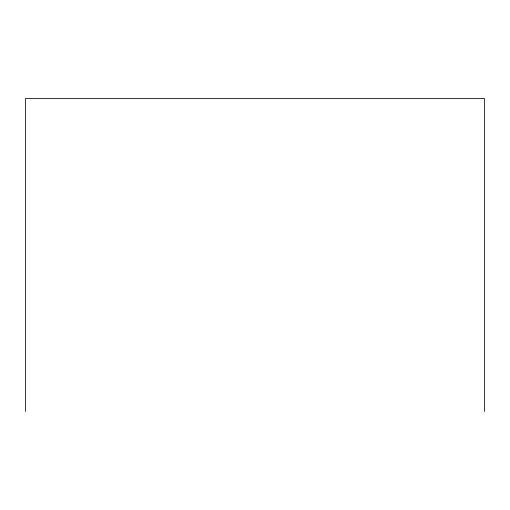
<?xml version="1.0" encoding="UTF-8"?>
<svg xmlns="http://www.w3.org/2000/svg" width="510" height="510" viewBox="0 0 510 510"><rect width="100%" height="100%" fill="white"/><g stroke="black" fill="none" stroke-linecap="round" stroke-linejoin="round"><path stroke-width="0.76" d="M484.5 411.5L484.5 98.5L25.5 98.5L25.5 411.5"/></g></svg>
